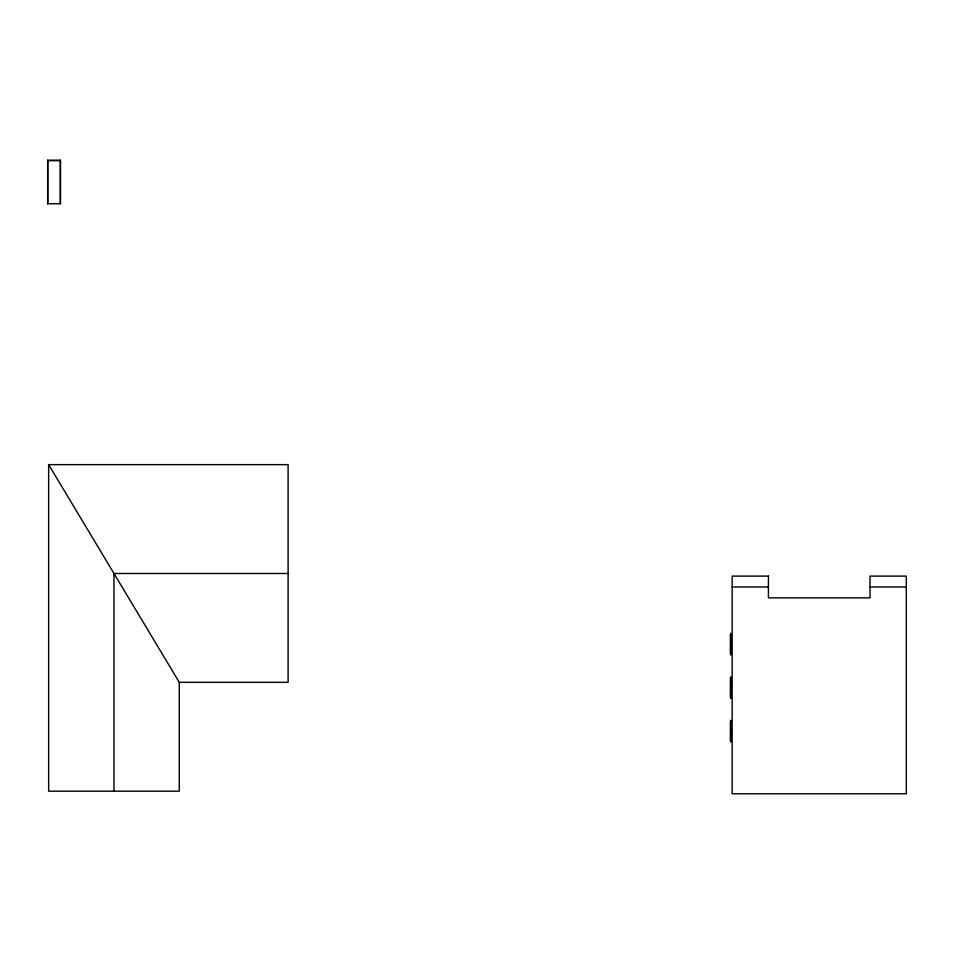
<?xml version="1.0" encoding="UTF-8"?>
<svg xmlns="http://www.w3.org/2000/svg" width="954" height="954" viewBox="0 0 954 954"><rect width="100%" height="100%" fill="white"/><g stroke="black" fill="none" stroke-linecap="round" stroke-linejoin="round"><path stroke-width="1.43" d="M60.4 203.762L60.4 160.224L47.7 160.224L47.7 203.762L60.4 203.762L60.4 160.224M47.7 203.762L47.7 160.224M48.153 160.677L59.947 160.677M48.654 464.646L288.108 464.646L288.108 682.325L179.269 682.325L48.654 464.646L48.654 791.176L179.269 791.176L179.269 682.325M288.108 573.485L113.955 573.485L113.955 791.176M732.159 586.984L768.435 586.984M870.024 586.984L906.3 586.984M730.728 634.148L730.728 654.098M730.37 634.601L730.37 643.664M730.37 644.57L730.37 653.645M730.728 677.686L730.728 697.636M730.37 678.139L730.37 687.202M730.37 688.108L730.37 697.183M730.728 721.212L730.728 741.175M730.37 721.677L730.37 730.74M730.37 731.646L730.37 740.721M730.728 633.241L730.728 655.004M730.728 676.78L730.728 698.543M730.728 720.306L730.728 742.081M768.435 576.097L732.159 576.097L732.159 793.776L906.3 793.776L906.3 576.097L870.024 576.097L870.024 597.86L768.435 597.86L768.435 576.097"/></g></svg>
